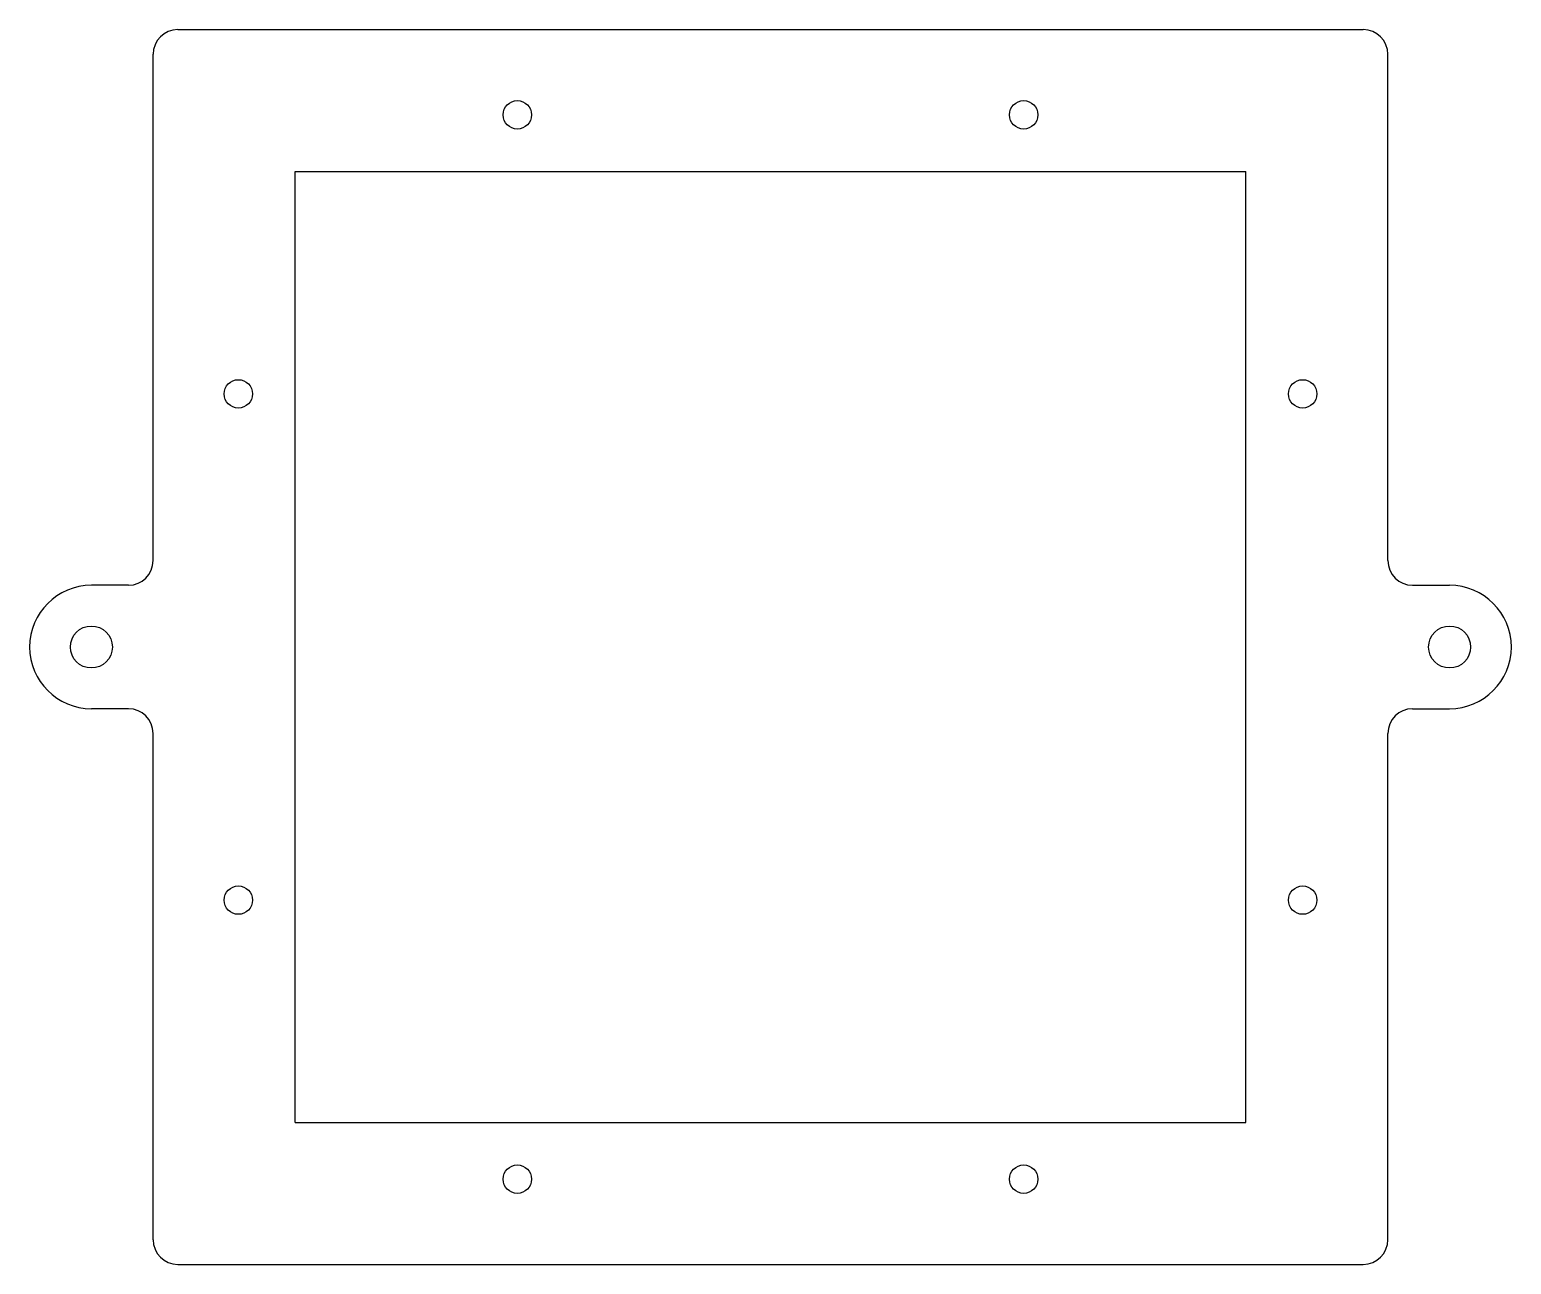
# Model space of a CAD drawing. Header units: millimetres. Extents: x -10 to 110, y 0 to 100.
import ezdxf

# ---------------------------------------------------------------- set-up
doc = ezdxf.new("R2010")
doc.units = ezdxf.units.MM

msp = doc.modelspace()

# ---------------------------------------------------------------- linework, layer by layer
at = {"color": 7, "linetype": 'Continuous', "lineweight": 25}
for p, q in [((2, 100), (98, 100)), ((0, 57), (0, 98)), ((100, 57), (100, 98)), ((11.5, 11.5), (11.5, 88.5)), ((11.5, 88.5), (88.5, 88.5)), ((88.5, 11.5), (88.5, 88.5)), ((-2, 55), (-5, 55)), ((102, 55), (105, 55)), ((-2, 45), (-5, 45)), ((102, 45), (105, 45)), ((0, 2), (0, 43)), ((100, 2), (100, 43)), ((11.5, 11.5), (88.5, 11.5)), ((2, 0), (98, 0))]:
    msp.add_line(p, q, dxfattribs=at)
for centre, radius in [((29.5, 93.1), 1.15), ((70.5, 93.1), 1.15), ((6.9, 70.5), 1.15), ((93.1, 70.5), 1.15), ((-5, 50), 1.7), ((105, 50), 1.7), ((6.9, 29.5), 1.15), ((93.1, 29.5), 1.15), ((29.5, 6.9), 1.15), ((70.5, 6.9), 1.15)]:
    msp.add_circle(centre, radius, dxfattribs=at)
for centre, radius, start, end in [((2, 98), 2, 90, 180), ((98, 98), 2, 0, 90), ((-2, 57), 2, 270, 0), ((102, 57), 2, 180, 270), ((-5, 50), 5, 90, 270), ((105, 50), 5, 270, 90), ((-2, 43), 2, 0, 90), ((102, 43), 2, 90, 180), ((2, 2), 2, 180, 270), ((98, 2), 2, 270, 0)]:
    msp.add_arc(centre, radius, start, end, dxfattribs=at)

doc.saveas('drawing.dxf')
